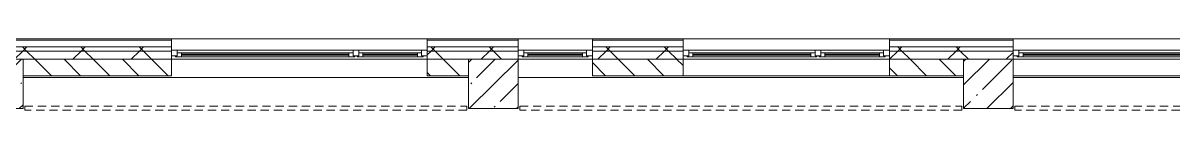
# Model space of a CAD drawing. Header units: millimetres. Extents: x 81382 to 274764, y -8553 to 29000.
# Drawn here: x 190514 to 204452, y 26479 to 27350 of the extents above; entities that cross this region are included whole.
import ezdxf

# ---------------------------------------------------------------- set-up
doc = ezdxf.new("R2010")
doc.units = ezdxf.units.MM
doc.linetypes.add('200_ШТРИХ__ш1_п0_6_', pattern=[160, 100, -60])
for name, color, linetype, lineweight in [('A-DETL-MBND-1', 7, '200_ШТРИХ__ш1_п0_6_', 9), ('A-GLAZ-3', 7, 'Continuous', 5), ('A-WALL', 7, 'Continuous', 9), ('A-WALL-2', 7, 'Continuous', 5), ('I-WALL-2', 7, 'Continuous', 5), ('S-COLS-1', 7, 'Continuous', 5)]:
    doc.layers.add(name, color=color, linetype=linetype, lineweight=lineweight)
pattern_1 = [(45, (147753.76, 0), (-353.5534, 353.5534), []), (135, (147753.76, 0), (-353.5534, -353.5534), [])]
pattern_2 = [(45, (147753.76, 0), (-285.123, 285.123), []), (45, (148038.9, 0), (-285.123, 285.123), [504.031, -100.806, 16.764, -84.042])]

# ---------------------------------------------------------------- blocks, each defined once
blk = doc.blocks.new('BSC_Колонна _Прямоугольная - 600х600-V211-3_9_3_птичка')
at = {"layer": 'S-COLS-1'}
h = blk.add_hatch(dxfattribs=at)
h.set_pattern_fill('FP_96', color=256, style=0, pattern_type=2)
h.set_pattern_definition([(45, (-42460, -26800), (-285.123, 285.123), []), (45, (-42174.88, -26800), (-285.123, 285.123), [504.031, -100.806, 16.764, -84.042])])
h.paths.add_polyline_path([(-300, -300), (300, -300), (300, 300), (-300, 300)])
for p, q in [((300, 300), (-300, 300)), ((-300, 300), (-300, -300)), ((300, -300), (300, 300)), ((-300, -300), (300, -300))]:
    blk.add_line(p, q, dxfattribs=at)
blk = doc.blocks.new('120_Окно_СКБ_2Ст - 120_Окно_СКБ_2Ст 3100х2500 _мал_створка слева_ 2-19089248-3_9_3_птичка')
at = {"layer": 'A-GLAZ-3'}
for p, q in [((-1550, -75), (-1550, -5)), ((-1550, -5), (-1480, -5)), ((1550, -5), (-1550, -5)), ((-1480, -75), (-1550, -75)), ((-1550, -75), (-1500, -75)), ((-1480, -75), (-1500, -75)), ((-1500, -75), (-1500, -85)), ((-1500, -85), (670, -85)), ((670, -85), (-1500, -85)), ((-1480, -5), (-1480, -75)), ((650, -35), (-1480, -35)), ((-1480, -35), (-1480, -75)), ((-1430, -85), (-1430, -35)), ((-1430, -55), (600, -55)), ((600, -65), (-1430, -65)), ((600, -85), (600, -35)), ((650, -75), (650, -5)), ((650, -5), (720, -5)), ((650, -75), (650, -35)), ((720, -75), (650, -75)), ((670, -75), (650, -75)), ((670, -75), (700, -75)), ((670, -85), (670, -75)), ((720, -75), (700, -75)), ((700, -75), (700, -85)), ((700, -85), (1500, -85)), ((1500, -85), (700, -85)), ((720, -5), (720, -75)), ((1480, -35), (720, -35)), ((720, -35), (720, -75)), ((770, -85), (770, -35)), ((770, -55), (1430, -55)), ((1430, -65), (770, -65)), ((1430, -85), (1430, -35)), ((1480, -75), (1480, -5)), ((1480, -5), (1550, -5)), ((1480, -75), (1480, -35)), ((1550, -75), (1480, -75)), ((1500, -75), (1480, -75)), ((1500, -75), (1550, -75)), ((1500, -85), (1500, -75)), ((1550, -5), (1550, -75))]:
    blk.add_line(p, q, dxfattribs=at)
blk = doc.blocks.new('120_Окно_СКБ_2Ст - 120_Окно_СКБ_2Ст 2500х2500 _мал створка справа_-23206729-3_9_3_птичка')
at = {"layer": 'A-GLAZ-3'}
for p, q in [((-1250, -75), (-1250, -5)), ((-1250, -5), (-1180, -5)), ((1250, -5), (-1250, -5)), ((-1180, -75), (-1250, -75)), ((-1250, -75), (-1200, -75)), ((-1180, -75), (-1200, -75)), ((-1200, -75), (-1200, -85)), ((-1200, -85), (370, -85)), ((370, -85), (-1200, -85)), ((-1180, -5), (-1180, -75)), ((350, -35), (-1180, -35)), ((-1180, -35), (-1180, -75)), ((-1130, -85), (-1130, -35)), ((-1130, -55), (300, -55)), ((300, -65), (-1130, -65)), ((300, -85), (300, -35)), ((350, -75), (350, -5)), ((350, -5), (420, -5)), ((350, -75), (350, -35)), ((420, -75), (350, -75)), ((370, -75), (350, -75)), ((370, -75), (400, -75)), ((370, -85), (370, -75)), ((420, -75), (400, -75)), ((400, -75), (400, -85)), ((400, -85), (1200, -85)), ((1200, -85), (400, -85)), ((420, -5), (420, -75)), ((1180, -35), (420, -35)), ((420, -35), (420, -75)), ((470, -85), (470, -35)), ((470, -55), (1130, -55)), ((1130, -65), (470, -65)), ((1130, -85), (1130, -35)), ((1180, -75), (1180, -5)), ((1180, -5), (1250, -5)), ((1180, -75), (1180, -35)), ((1250, -75), (1180, -75)), ((1200, -75), (1180, -75)), ((1200, -75), (1250, -75)), ((1200, -85), (1200, -75)), ((1250, -5), (1250, -75))]:
    blk.add_line(p, q, dxfattribs=at)
blk = doc.blocks.new('120_Окно_СКБ_1Ст - 120_Окно_СКБ_1Ст_900х2500_h_-21649151-3_9_3_птичка')
at = {"layer": 'A-GLAZ-3'}
for p, q in [((-450, -75), (-450, -5)), ((-450, -5), (-380, -5)), ((450, -5), (-450, -5)), ((-380, -75), (-450, -75)), ((-450, -75), (-400, -75)), ((-380, -75), (-400, -75)), ((-400, -75), (-400, -85)), ((-400, -85), (400, -85)), ((400, -85), (-400, -85)), ((-380, -5), (-380, -75)), ((380, -35), (-380, -35)), ((-380, -35), (-380, -75)), ((-330, -85), (-330, -35)), ((-330, -55), (330, -55)), ((330, -65), (-330, -65)), ((330, -85), (330, -35)), ((380, -75), (380, -5)), ((380, -5), (450, -5)), ((380, -75), (380, -35)), ((450, -75), (380, -75)), ((400, -75), (380, -75)), ((400, -75), (450, -75)), ((400, -85), (400, -75)), ((450, -5), (450, -75))]:
    blk.add_line(p, q, dxfattribs=at)

msp = doc.modelspace()

# ---------------------------------------------------------------- hatches: boundary and pattern name
at = {"layer": 'A-WALL-2'}
h = msp.add_hatch(dxfattribs=at)
h.set_pattern_fill('FP_93', color=256, style=0, pattern_type=2)
h.set_pattern_definition(pattern_1)
h.paths.add_polyline_path([(232323.8, 27200), (232323.8, 27250), (228103.8, 27250), (228103.8, 27200), (232122.7, 27200)])
h.paths.add_polyline_path([(224198.9, 27200), (225003.8, 27200), (225003.8, 27250), (224103.8, 27250), (224103.8, 27200)])
h.paths.add_polyline_path([(214863.8, 27200), (214863.8, 27250), (210613.8, 27250), (210613.8, 27200), (213944.7, 27200)])
h.paths.add_polyline_path([(217363.8, 27200), (218563.8, 27200), (218563.8, 27250), (217363.8, 27250)])
h.paths.add_polyline_path([(220663.8, 27200), (222003.8, 27200), (222003.8, 27250), (220663.8, 27250)])
h.paths.add_polyline_path([(209283.7, 27200), (209713.8, 27200), (209713.8, 27250), (207613.8, 27250), (207613.8, 27200), (208351.5, 27200)])
h.paths.add_polyline_path([(206487.1, 27200), (206713.8, 27200), (206713.8, 27250), (205613.8, 27250), (205613.8, 27200)])
h.paths.add_polyline_path([(201826, 27200), (202513.8, 27200), (202513.8, 27250), (201013.8, 27250), (201013.8, 27200)])
h.paths.add_polyline_path([(198097.2, 27200), (198513.8, 27200), (198513.8, 27250), (197414, 27250), (197414, 27200)])
h.paths.add_polyline_path([(189913.8, 27200), (192313.8, 27200), (192313.8, 27250), (189813.8, 27250), (189813.8, 27200)])
h.paths.add_polyline_path([(195413.8, 27200), (196514, 27200), (196514, 27250), (195413.8, 27250)])
h = msp.add_hatch(dxfattribs=at)
h.set_pattern_fill('FP_93', color=256, style=0, pattern_type=2)
h.set_pattern_definition(pattern_1)
h.paths.add_polyline_path([(232323.8, 27100), (232323.8, 27200), (228103.8, 27200), (228103.8, 27100), (232122.7, 27100)])
h.paths.add_polyline_path([(217363.8, 27100), (218563.8, 27100), (218563.8, 27200), (217363.8, 27200)])
h.paths.add_polyline_path([(220663.8, 27100), (222003.8, 27100), (222003.8, 27200), (220663.8, 27200)])
h.paths.add_polyline_path([(214863.8, 27100), (214863.8, 27200), (210613.8, 27200), (210613.8, 27100), (213944.7, 27100)])
h.paths.add_polyline_path([(224103.8, 27100), (225003.8, 27100), (225003.8, 27200), (224103.8, 27200)])
h.paths.add_polyline_path([(202513.8, 27100), (202513.8, 27200), (201013.8, 27200), (201013.8, 27100), (201826, 27100)])
h.paths.add_polyline_path([(209283.7, 27100), (209713.8, 27100), (209713.8, 27200), (207613.8, 27200), (207613.8, 27100), (208351.5, 27100)])
h.paths.add_polyline_path([(205613.8, 27100), (206713.8, 27100), (206713.8, 27200), (205613.8, 27200)])
h.paths.add_polyline_path([(196514, 27100), (196514, 27200), (195413.8, 27200), (195413.8, 27100), (196232.8, 27100)])
h.paths.add_polyline_path([(197414, 27100), (198513.8, 27100), (198513.8, 27200), (197414, 27200)])
h.paths.add_polyline_path([(191571.8, 27100), (192313.8, 27100), (192313.8, 27200), (189913.8, 27200), (189913.8, 27100), (190513.8, 27100)])
h = msp.add_hatch(dxfattribs=at)
h.set_pattern_fill('FP_91', color=256, style=0, pattern_type=2)
h.set_pattern_definition([(135, (147753.76, 0), (-176.7767, -176.7767), [])])
h.paths.add_polyline_path([(229792.2, 26900), (231953.8, 26900), (231953.8, 27100), (228903.8, 27100), (228903.8, 26900)])
h.paths.add_polyline_path([(228393.9, 26900), (228403.8, 26900), (228403.8, 27100), (228103.8, 27100), (228103.8, 26900)])
h.paths.add_polyline_path([(213913.8, 26900), (213913.8, 27100), (210613.8, 27100), (210613.8, 26900), (212080.3, 26900)])
h.paths.add_polyline_path([(217363.8, 26900), (218063.8, 26900), (218063.8, 27100), (217363.8, 27100)])
h.paths.add_polyline_path([(214863.8, 26900), (214863.8, 27100), (214513.8, 27100), (214513.8, 26900)])
h.paths.add_polyline_path([(220663.8, 26900), (221293.8, 26900), (221293.8, 27100), (220663.8, 27100)])
h.paths.add_polyline_path([(221793.8, 26900), (222003.8, 26900), (222003.8, 27100), (221793.8, 27100)])
h.paths.add_polyline_path([(224503.8, 26900), (224503.8, 27100), (224103.8, 27100), (224103.8, 26900), (224198.9, 26900)])
h.paths.add_polyline_path([(207613.8, 26900), (207913.8, 26900), (207913.8, 27100), (207613.8, 27100)])
h.paths.add_polyline_path([(205613.8, 26900), (206713.8, 26900), (206713.8, 27100), (205613.8, 27100)])
h.paths.add_polyline_path([(201913.8, 26900), (201913.8, 27100), (201013.8, 27100), (201013.8, 26900), (201826, 26900)])
h.paths.add_polyline_path([(208513.8, 26900), (209713.8, 26900), (209713.8, 27100), (208513.8, 27100)])
h.paths.add_polyline_path([(197414, 26900), (198513.8, 26900), (198513.8, 27100), (197414, 27100)])
h.paths.add_polyline_path([(195913.8, 26900), (195913.8, 27100), (195413.8, 27100), (195413.8, 26900)])
h.paths.add_polyline_path([(192313.8, 26900), (192313.8, 27100), (190513.8, 27100), (190513.8, 26900), (191571.8, 26900)])
at = {"layer": 'S-COLS-1'}
h = msp.add_hatch(dxfattribs=at)
h.set_pattern_fill('FP_89', color=256, style=0, pattern_type=2)
h.set_pattern_definition(pattern_2)
h.paths.add_polyline_path([(196232.8, 26500), (196513.8, 26500), (196513.8, 27100), (195913.8, 27100), (195913.8, 26500)])
h = msp.add_hatch(dxfattribs=at)
h.set_pattern_fill('FP_89', color=256, style=0, pattern_type=2)
h.set_pattern_definition(pattern_2)
h.paths.add_polyline_path([(202513.8, 26500), (202513.8, 27100), (201913.8, 27100), (201913.8, 26500)])

# ---------------------------------------------------------------- linework, layer by layer
at = {"layer": 'A-DETL-MBND-1'}
for p, q in [((190534.8, 26530), (190534.8, 26480)), ((190534.8, 26530), (195893.8, 26530)), ((195893.8, 26480), (195893.8, 26530)), ((196535, 26529), (196535, 26479)), ((196535, 26529), (201892.8, 26529)), ((201892.8, 26479), (201892.8, 26529)), ((202533.8, 26529), (202533.8, 26479)), ((202533.8, 26529), (207893.8, 26529)), ((195893.8, 26480), (190534.8, 26480)), ((201892.8, 26479), (196535, 26479)), ((207893.8, 26479), (202533.8, 26479))]:
    msp.add_line(p, q, dxfattribs=at)
at = {"layer": 'A-WALL'}
for p, q in [((192313.8, 27330), (189683.8, 27330)), ((196514, 27330), (195413.8, 27330)), ((198513.8, 27330), (197414, 27330)), ((202513.8, 27330), (201013.8, 27330)), ((192313.8, 27250), (189763.8, 27250)), ((192313.8, 27200), (189813.8, 27200)), ((196514, 27250), (195413.8, 27250)), ((196514, 27200), (195413.8, 27200)), ((198513.8, 27250), (197414, 27250)), ((198513.8, 27200), (197414, 27200)), ((202513.8, 27250), (201013.8, 27250)), ((202513.8, 27200), (201013.8, 27200))]:
    msp.add_line(p, q, dxfattribs=at)
at = {"layer": 'A-WALL-2'}
for p, q in [((189663.8, 27350), (197414, 27350)), ((192313.8, 26900), (192313.8, 27350)), ((195413.8, 27350), (195413.8, 26900)), ((196514, 26900), (196514, 27350)), ((197414, 27350), (197414, 26900)), ((228103.8, 27350), (197414, 27350)), ((198513.8, 26900), (198513.8, 27350)), ((201013.8, 27350), (201013.8, 26900)), ((202513.8, 27100), (202513.8, 27350)), ((228403.8, 27100), (190513.8, 27100)), ((195913.8, 26900), (195913.8, 27100)), ((196513.8, 27100), (196513.8, 26900)), ((201913.8, 26900), (201913.8, 27100)), ((190513.8, 26900), (192313.8, 26900)), ((195413.8, 26900), (195913.8, 26900)), ((196513.8, 26900), (196514, 26900)), ((197414, 26900), (198513.8, 26900)), ((201013.8, 26900), (201913.8, 26900))]:
    msp.add_line(p, q, dxfattribs=at)
at = {"layer": 'I-WALL-2'}
for p, q in [((192313.8, 27100), (195413.8, 27100)), ((196514, 27100), (197414, 27100)), ((198513.8, 27100), (201013.8, 27100)), ((202513.8, 27100), (205613.8, 27100)), ((201013.8, 26900), (198513.8, 26900)), ((205613.8, 26900), (202513.8, 26900)), ((195913.8, 26880), (190513.8, 26880)), ((201913.8, 26880), (196513.8, 26880)), ((207913.8, 26880), (202513.8, 26880))]:
    msp.add_line(p, q, dxfattribs=at)
at = {"layer": 'S-COLS-1'}
for p, q in [((196513.8, 27100), (195913.8, 27100)), ((195913.8, 27100), (195913.8, 26900)), ((196513.8, 26900), (196513.8, 27100)), ((202513.8, 27100), (201913.8, 27100)), ((201913.8, 27100), (201913.8, 26900)), ((202513.8, 26500), (202513.8, 27100)), ((195913.8, 26900), (195913.8, 26500)), ((196513.8, 26500), (196513.8, 26900)), ((201913.8, 26900), (201913.8, 26500)), ((195913.8, 26500), (196513.8, 26500)), ((201913.8, 26500), (202513.8, 26500))]:
    msp.add_line(p, q, dxfattribs=at)

# ---------------------------------------------------------------- block references
at = {"layer": 'A-GLAZ-3'}
for name, p in [('120_Окно_СКБ_2Ст - 120_Окно_СКБ_2Ст 3100х2500 _мал_створка слева_ 2-19089248-3_9_3_птичка', (193863.8, 27215)), ('120_Окно_СКБ_1Ст - 120_Окно_СКБ_1Ст_900х2500_h_-21649151-3_9_3_птичка', (196964, 27215)), ('120_Окно_СКБ_2Ст - 120_Окно_СКБ_2Ст 2500х2500 _мал створка справа_-23206729-3_9_3_птичка', (199763.8, 27215)), ('120_Окно_СКБ_2Ст - 120_Окно_СКБ_2Ст 3100х2500 _мал_створка слева_ 2-19089248-3_9_3_птичка', (204063.8, 27215))]:
    msp.add_blockref(name, p, dxfattribs=at)
at = {"layer": 'S-COLS-1'}
msp.add_blockref('BSC_Колонна _Прямоугольная - 600х600-V211-3_9_3_птичка', (190213.8, 26800), dxfattribs=at)

doc.saveas('drawing.dxf')
